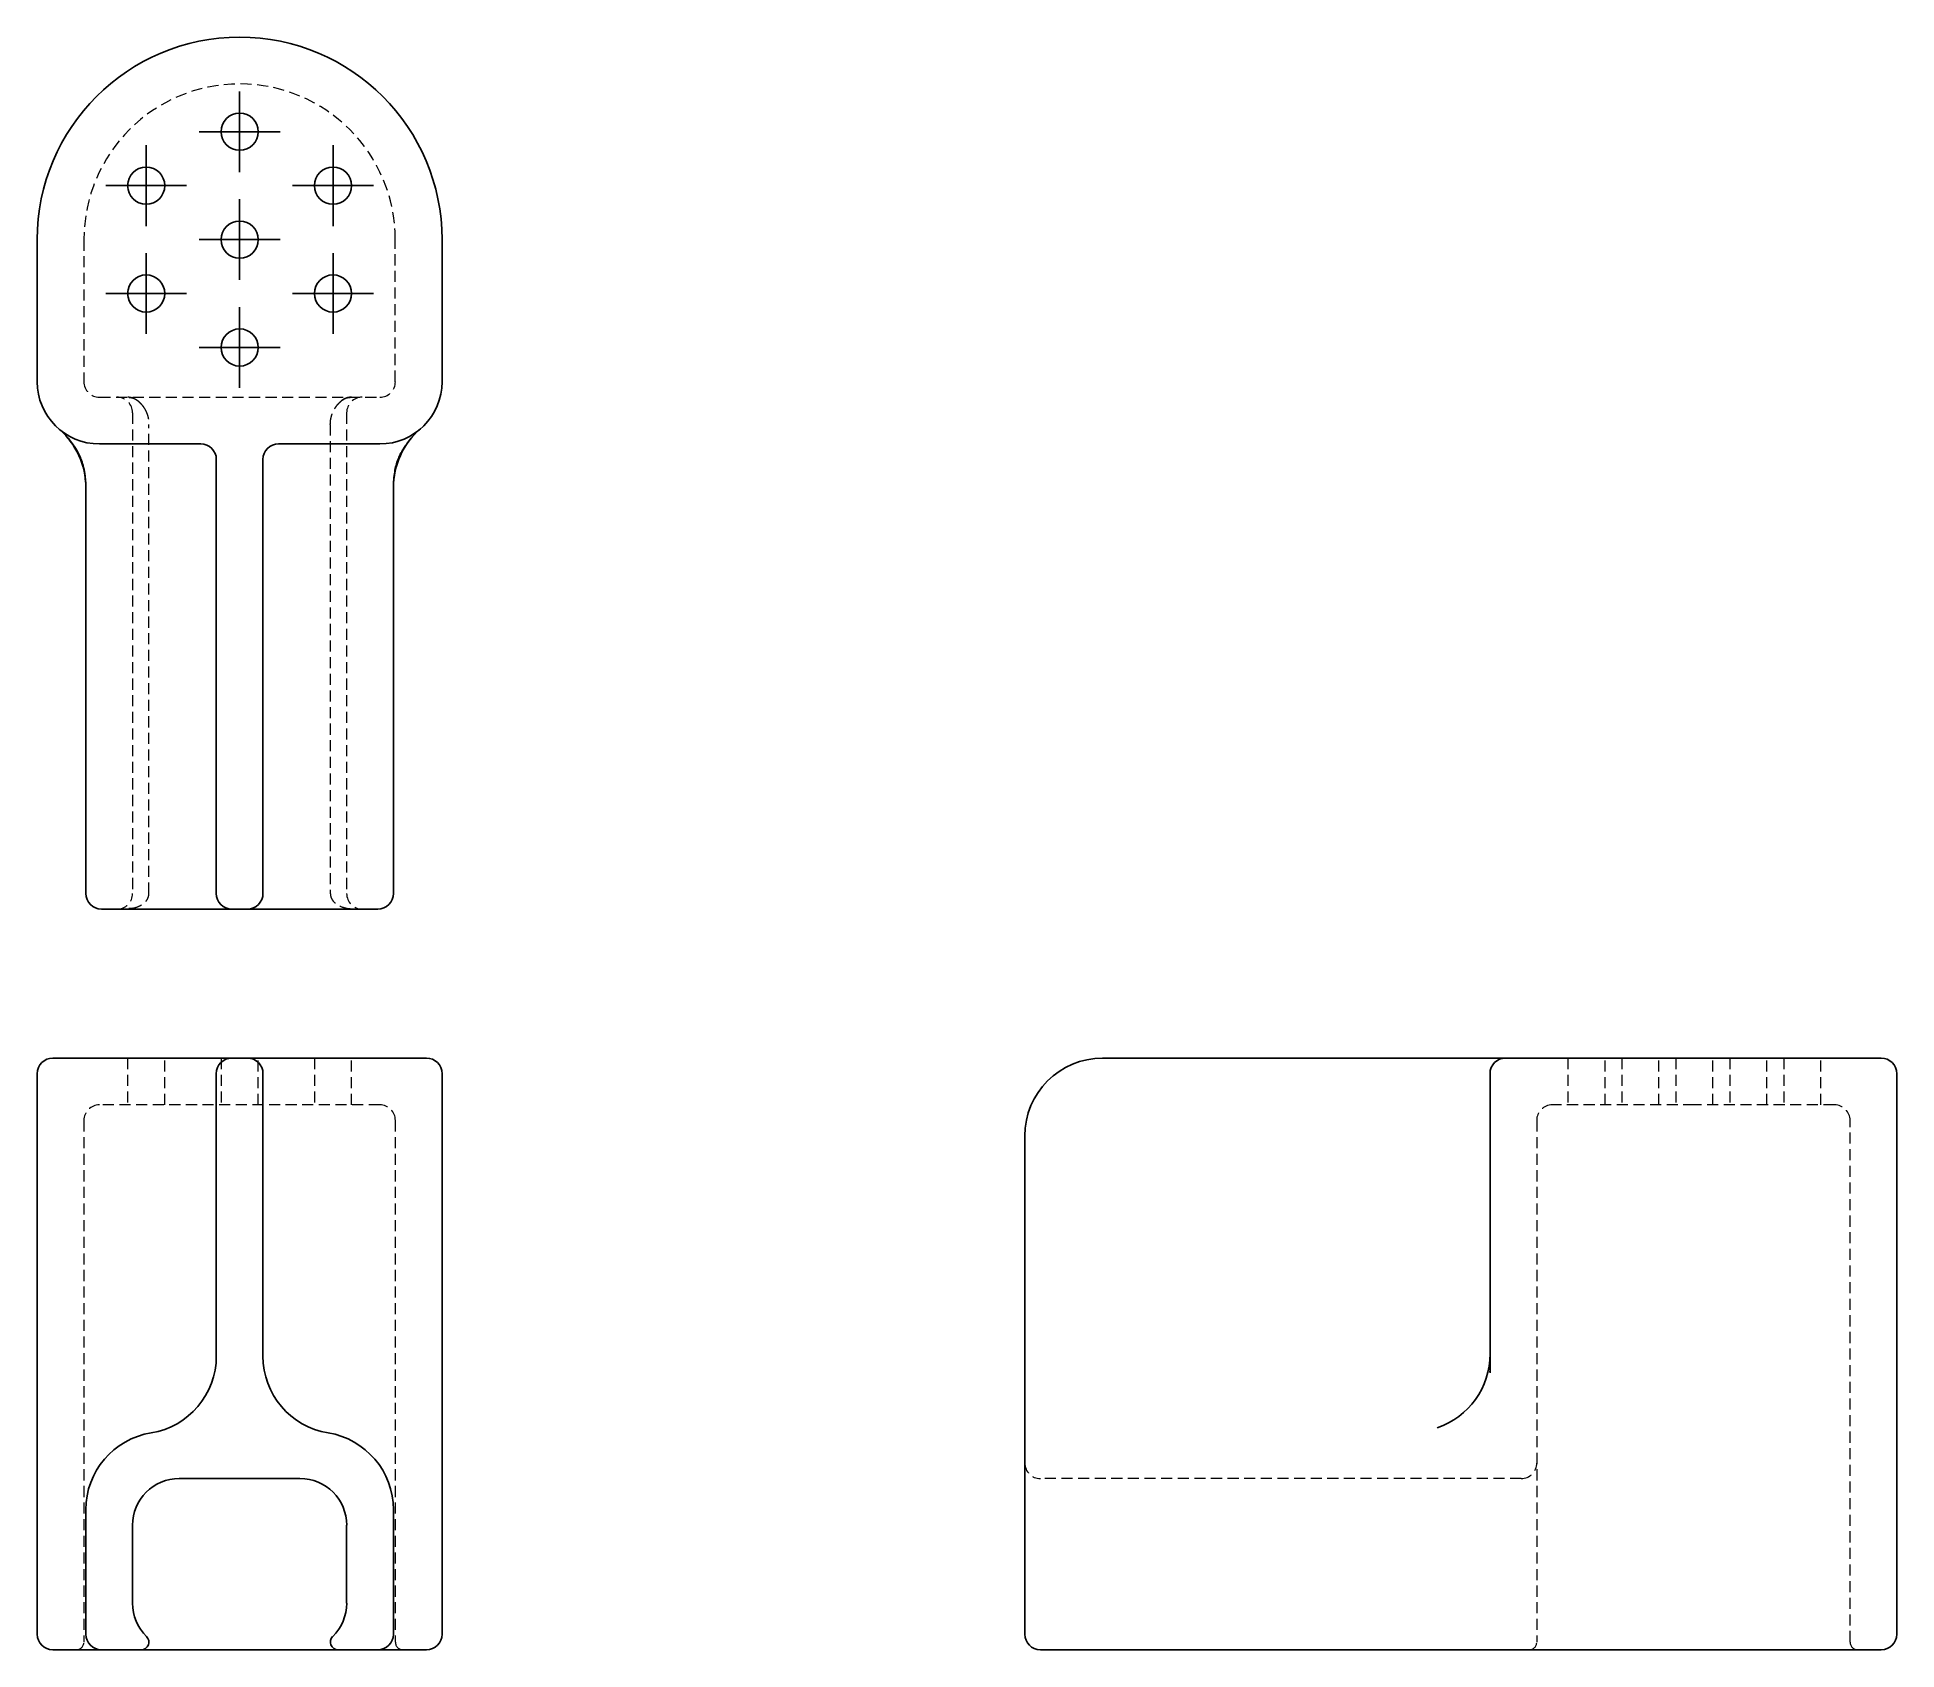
# Model space of a CAD drawing. Header units: millimetres. Extents: x 60 to 273, y 23 to 208.
import ezdxf

# ---------------------------------------------------------------- set-up
doc = ezdxf.new("R2010")
doc.units = ezdxf.units.MM
doc.linetypes.add('HIDDEN', pattern=[1.905, 1.27, -0.635])
doc.layers.add('10', color=7, linetype='Continuous')

# ---------------------------------------------------------------- blocks, each defined once
blk = doc.blocks.new('SW_CENTERMARKSYMBOL_0')
at = {"layer": '10', "color": 0}
for p, q in [((0, 2.5), (0, 4.63)), ((0, 0), (0, 2.5)), ((-2.5, 0), (-4.63, 0)), ((0, 0), (-2.5, 0)), ((0, 0), (0, -2.5)), ((0, 0), (2.5, 0)), ((2.5, 0), (4.63, 0)), ((0, -2.5), (0, -4.63))]:
    blk.add_line(p, q, dxfattribs=at)
blk = doc.blocks.new('SW_CENTERMARKSYMBOL_1')
at = {"layer": '10', "color": 0}
for p, q in [((0, 2.5), (0, 4.63)), ((0, 0), (0, 2.5)), ((-2.5, 0), (-4.63, 0)), ((0, 0), (-2.5, 0)), ((0, 0), (0, -2.5)), ((0, 0), (2.5, 0)), ((2.5, 0), (4.63, 0)), ((0, -2.5), (0, -4.63))]:
    blk.add_line(p, q, dxfattribs=at)
blk = doc.blocks.new('SW_CENTERMARKSYMBOL_2')
at = {"layer": '10', "color": 0}
for p, q in [((0, 2.5), (0, 4.63)), ((0, 0), (0, 2.5)), ((-2.5, 0), (-4.63, 0)), ((0, 0), (-2.5, 0)), ((0, 0), (0, -2.5)), ((0, 0), (2.5, 0)), ((2.5, 0), (4.63, 0)), ((0, -2.5), (0, -4.63))]:
    blk.add_line(p, q, dxfattribs=at)
blk = doc.blocks.new('SW_CENTERMARKSYMBOL_3')
at = {"layer": '10', "color": 0}
for p, q in [((0, 2.5), (0, 4.63)), ((0, 0), (0, 2.5)), ((-2.5, 0), (-4.63, 0)), ((0, 0), (-2.5, 0)), ((0, 0), (0, -2.5)), ((0, 0), (2.5, 0)), ((2.5, 0), (4.63, 0)), ((0, -2.5), (0, -4.63))]:
    blk.add_line(p, q, dxfattribs=at)
blk = doc.blocks.new('SW_CENTERMARKSYMBOL_4')
at = {"layer": '10', "color": 0}
for p, q in [((0, 2.5), (0, 4.63)), ((0, 0), (0, 2.5)), ((-2.5, 0), (-4.63, 0)), ((0, 0), (-2.5, 0)), ((0, 0), (0, -2.5)), ((0, 0), (2.5, 0)), ((2.5, 0), (4.63, 0)), ((0, -2.5), (0, -4.63))]:
    blk.add_line(p, q, dxfattribs=at)
blk = doc.blocks.new('SW_CENTERMARKSYMBOL_5')
at = {"layer": '10', "color": 0}
for p, q in [((0, 2.5), (0, 4.63)), ((0, 0), (0, 2.5)), ((-2.5, 0), (-4.63, 0)), ((0, 0), (-2.5, 0)), ((0, 0), (0, -2.5)), ((0, 0), (2.5, 0)), ((2.5, 0), (4.63, 0)), ((0, -2.5), (0, -4.63))]:
    blk.add_line(p, q, dxfattribs=at)
blk = doc.blocks.new('SW_CENTERMARKSYMBOL_6')
at = {"layer": '10', "color": 0}
for p, q in [((0, 2.5), (0, 4.63)), ((0, 0), (0, 2.5)), ((-2.5, 0), (-4.63, 0)), ((0, 0), (-2.5, 0)), ((0, 0), (0, -2.5)), ((0, 0), (2.5, 0)), ((2.5, 0), (4.63, 0)), ((0, -2.5), (0, -4.63))]:
    blk.add_line(p, q, dxfattribs=at)

msp = doc.modelspace()

# ---------------------------------------------------------------- linework, layer by layer
at = {"color": 7, "linetype": 'Continuous', "lineweight": 25}
for p, q in [((59.79, 168.5), (59.79, 184.79)), ((106.21, 184.79), (106.21, 168.5)), ((78.54, 161.36), (66.93, 161.36)), ((99.07, 161.36), (87.46, 161.36)), ((80.32, 116.95), (80.32, 159.58)), ((85.68, 159.58), (85.68, 116.95)), ((65.37, 109.81), (65.37, 156.33)), ((100.63, 156.33), (100.63, 109.81)), ((80.32, 109.81), (80.32, 116.95)), ((85.68, 116.95), (85.68, 109.81)), ((73.14, 108.02), (67.16, 108.02)), ((82.11, 108.02), (73.14, 108.02)), ((83.89, 108.02), (82.11, 108.02)), ((92.86, 108.02), (83.89, 108.02)), ((98.84, 108.02), (92.86, 108.02)), ((61.58, 90.93), (66.93, 90.93)), ((66.93, 90.93), (78.54, 90.93)), ((78.54, 90.93), (82.11, 90.93)), ((82.11, 90.93), (83.89, 90.93)), ((83.89, 90.93), (87.46, 90.93)), ((87.46, 90.93), (99.07, 90.93)), ((99.07, 90.93), (104.42, 90.93)), ((181.95, 90.93), (224.58, 90.93)), ((224.58, 90.93), (228.15, 90.93)), ((228.15, 90.93), (233.5, 90.93)), ((233.5, 90.93), (249.79, 90.93)), ((249.79, 90.93), (271.21, 90.93)), ((59.79, 89.15), (59.79, 24.88)), ((80.32, 82.01), (80.32, 89.15)), ((85.68, 89.15), (85.68, 82.01)), ((106.21, 89.15), (106.21, 24.88)), ((226.36, 89.15), (226.36, 55.42)), ((273, 24.88), (273, 89.15)), ((80.32, 56.77), (80.32, 82.01)), ((85.68, 82.01), (85.68, 56.77)), ((173.02, 56.77), (173.02, 82.01)), ((173.02, 46.2), (173.02, 56.77)), ((173.02, 39.16), (173.02, 46.2)), ((89.92, 42.73), (76.08, 42.73)), ((65.37, 24.88), (65.37, 39.16)), ((100.63, 39.16), (100.63, 24.88)), ((173.02, 24.88), (173.02, 39.16)), ((70.73, 37.37), (70.73, 28.45)), ((95.27, 28.45), (95.27, 37.37)), ((63.44, 23.09), (61.58, 23.09)), ((67.16, 23.09), (63.44, 23.09)), ((71.71, 23.09), (67.16, 23.09)), ((94.29, 23.09), (71.71, 23.09)), ((98.84, 23.09), (94.29, 23.09)), ((102.56, 23.09), (98.84, 23.09)), ((104.42, 23.09), (102.56, 23.09)), ((221.33, 23.09), (174.81, 23.09)), ((229.45, 23.09), (221.33, 23.09)), ((233.5, 23.09), (229.45, 23.09)), ((249.79, 23.09), (233.5, 23.09)), ((271.21, 23.09), (249.79, 23.09))]:
    msp.add_line(p, q, dxfattribs=at)
at = {"color": 7, "linetype": 'HIDDEN', "lineweight": 18}
for p, q in [((65.15, 184.79), (65.15, 168.5)), ((100.85, 168.5), (100.85, 184.79)), ((66.93, 166.72), (99.07, 166.72)), ((70.73, 164.93), (70.73, 109.81)), ((95.27, 164.93), (95.27, 109.81)), ((72.6, 109.81), (72.6, 163.58)), ((93.4, 163.58), (93.4, 109.81)), ((70.28, 108.05), (70.4, 108.06)), ((70.71, 108.13), (70.31, 108.08)), ((95.29, 108.13), (95.69, 108.08)), ((95.6, 108.06), (95.72, 108.05)), ((70.16, 90.93), (70.16, 85.58)), ((74.41, 85.58), (74.41, 90.93)), ((80.87, 90.93), (80.87, 85.58)), ((85.13, 85.58), (85.13, 90.93)), ((91.59, 90.93), (91.59, 85.58)), ((95.84, 85.58), (95.84, 90.93)), ((235.3, 90.93), (235.3, 85.58)), ((239.55, 85.58), (239.55, 90.93)), ((241.48, 90.93), (241.48, 85.58)), ((245.73, 85.58), (245.73, 90.93)), ((247.67, 90.93), (247.67, 85.58)), ((251.92, 85.58), (251.92, 90.93)), ((253.85, 90.93), (253.85, 85.58)), ((258.1, 85.58), (258.1, 90.93)), ((260.03, 90.93), (260.03, 85.58)), ((264.29, 85.58), (264.29, 90.93)), ((99.07, 85.58), (66.93, 85.58)), ((249.79, 85.58), (233.5, 85.58)), ((265.86, 85.58), (249.79, 85.58)), ((65.15, 83.79), (65.15, 23.98)), ((100.85, 83.79), (100.85, 23.98)), ((231.72, 83.79), (231.72, 23.98)), ((267.64, 23.98), (267.64, 83.79)), ((226.38, 54.84), (226.35, 55.06)), ((229.93, 42.73), (174.81, 42.73))]:
    msp.add_line(p, q, dxfattribs=at)
at = {"color": 7, "linetype": 'Continuous', "lineweight": 25}
for centre in [(83, 197.16), (72.29, 190.98), (93.71, 190.98), (83, 184.79), (72.29, 178.61), (93.71, 178.61), (83, 172.42)]:
    msp.add_circle(centre, 2.13, dxfattribs=at)
for centre, radius, start, end in [((83, 184.79), 23.21, 0, 180), ((66.93, 168.5), 7.14, 180, 270), ((99.07, 168.5), 7.14, 270, 0), ((56.44, 156.33), 8.93, 0, 49.2486), ((109.56, 156.33), 8.93, 130.7514, 180), ((78.54, 159.58), 1.79, 0, 90), ((87.46, 159.58), 1.79, 90, 180), ((67.16, 109.81), 1.79, 180, 270), ((82.11, 109.81), 1.79, 180, 270), ((83.89, 109.81), 1.79, 270, 0), ((98.84, 109.81), 1.79, 270, 0), ((61.58, 89.15), 1.79, 90, 180), ((82.11, 89.15), 1.79, 90, 180), ((83.89, 89.15), 1.79, 0, 90), ((104.42, 89.15), 1.79, 0, 90), ((181.95, 82.01), 8.93, 90, 180), ((228.15, 89.15), 1.79, 90, 180), ((271.21, 89.15), 1.79, 0, 90), ((71.4, 56.77), 8.93, 279.352, 0), ((94.6, 56.77), 8.93, 180, 260.648), ((217.44, 57.01), 8.93, 288.7392, 0), ((74.3, 39.16), 8.93, 99.352, 180), ((91.7, 39.16), 8.93, 0, 80.648), ((76.08, 37.37), 5.36, 90, 180), ((89.92, 37.37), 5.36, 0, 90), ((76.08, 28.45), 5.36, 180, 225.5847), ((89.92, 28.45), 5.36, 314.4153, 0), ((61.58, 24.88), 1.79, 180, 270), ((67.16, 24.88), 1.79, 180, 270), ((71.71, 23.98), 0.893, 270, 45.5847), ((94.29, 23.98), 0.893, 134.4153, 270), ((98.84, 24.88), 1.79, 270, 0), ((104.42, 24.88), 1.79, 270, 0), ((174.81, 24.88), 1.79, 180, 270), ((271.21, 24.88), 1.79, 270, 0)]:
    msp.add_arc(centre, radius, start, end, dxfattribs=at)
at = {"color": 7, "linetype": 'HIDDEN', "lineweight": 18}
for centre, radius, start, end in [((83, 184.79), 17.85, 0, 180), ((66.93, 168.5), 1.79, 180, 270), ((99.07, 168.5), 1.79, 270, 0), ((68.94, 164.93), 1.79, 0, 90), ((70.19, 164.93), 1.79, 49.486, 90), ((95.81, 164.93), 1.79, 113.5059, 130.514), ((95.81, 164.93), 1.79, 90, 111.9929), ((97.06, 164.93), 1.79, 90, 180), ((68.94, 109.81), 1.79, 270, 0), ((97.06, 109.81), 1.79, 180, 270), ((66.93, 83.79), 1.79, 90, 180), ((99.07, 83.79), 1.79, 0, 90), ((233.5, 83.79), 1.79, 90, 180), ((265.86, 83.79), 1.79, 0, 90), ((174.81, 44.51), 1.79, 180, 270), ((229.93, 44.51), 1.79, 270, 0), ((64.25, 23.98), 0.893, 270, 0), ((101.75, 23.98), 0.893, 180, 270), ((230.83, 23.98), 0.893, 270, 0), ((268.54, 23.98), 0.893, 180, 270)]:
    msp.add_arc(centre, radius, start, end, dxfattribs=at)
for points, knots in [([(70.34, 166.7), (70.43, 166.69), (70.63, 166.68), (70.98, 166.55), (71.21, 166.39), (71.35, 166.29)], [0, 0, 0, 0, 0.235996, 0.549287, 1, 1, 1, 1]), ([(94.65, 166.29), (94.79, 166.39), (95.02, 166.55), (95.37, 166.68), (95.57, 166.69), (95.66, 166.7)], [0, 0, 0, 0, 0.450713, 0.764004, 1, 1, 1, 1]), ([(71.35, 166.29), (71.37, 166.27), (71.42, 166.23), (71.49, 166.17), (71.56, 166.1), (71.63, 166.03), (71.7, 165.94), (71.82, 165.81), (71.96, 165.63), (72.06, 165.47), (72.11, 165.39)], [0, 0, 0, 0, 0.072296, 0.14854, 0.229169, 0.314554, 0.405006, 0.500788, 0.745962, 1, 1, 1, 1]), ([(72.11, 165.39), (72.14, 165.34), (72.19, 165.24), (72.26, 165.1), (72.33, 164.94), (72.39, 164.79), (72.45, 164.62), (72.49, 164.46), (72.53, 164.29), (72.56, 164.11), (72.58, 163.94), (72.6, 163.76), (72.6, 163.64), (72.6, 163.58)], [0, 0, 0, 0, 0.090516, 0.180709, 0.270713, 0.360663, 0.450694, 0.540939, 0.631533, 0.722608, 0.814293, 0.906715, 1, 1, 1, 1]), ([(93.4, 163.58), (93.4, 163.63), (93.4, 163.74), (93.41, 163.91), (93.43, 164.07), (93.46, 164.23), (93.49, 164.39), (93.53, 164.54), (93.58, 164.69), (93.63, 164.84), (93.69, 164.98), (93.75, 165.12), (93.82, 165.26), (93.87, 165.34), (93.89, 165.39)], [0, 0, 0, 0, 0.085546, 0.170358, 0.254533, 0.338169, 0.421364, 0.504219, 0.586838, 0.669323, 0.751778, 0.834307, 0.917013, 1, 1, 1, 1]), ([(93.89, 165.39), (93.92, 165.43), (93.97, 165.51), (94.05, 165.63), (94.13, 165.75), (94.23, 165.87), (94.33, 165.98), (94.44, 166.1), (94.55, 166.2), (94.62, 166.26), (94.65, 166.29)], [0, 0, 0, 0, 0.128526, 0.254498, 0.378252, 0.500146, 0.641526, 0.771241, 0.890298, 1, 1, 1, 1]), ([(62.27, 163.09), (62.28, 163.08), (62.3, 163.06), (62.49, 162.91), (62.79, 162.68), (63.14, 162.45), (63.41, 162.29), (63.52, 162.23), (63.54, 162.22)], [0, 0, 0, 0, 0.220063, 0.441612, 0.662863, 0.883509, 0.976444, 1, 1, 1, 1]), ([(70.58, 108.08), (70.85, 108.15), (71.28, 108.25), (71.82, 108.53), (72.19, 108.82), (72.43, 109.14), (72.57, 109.47), (72.59, 109.69), (72.6, 109.81)], [0, 0, 0, 0, 0.299931, 0.480689, 0.639458, 0.778238, 0.877603, 1, 1, 1, 1]), ([(93.4, 109.81), (93.41, 109.69), (93.43, 109.47), (93.57, 109.14), (93.81, 108.82), (94.18, 108.53), (94.72, 108.25), (95.15, 108.15), (95.42, 108.08)], [0, 0, 0, 0, 0.122397, 0.221762, 0.360542, 0.519311, 0.700069, 1, 1, 1, 1]), ([(69.9, 108.02), (70.06, 108.03), (70.38, 108.04), (70.73, 108.12), (70.9, 108.16)], [0, 0, 0, 0, 0.496766, 1, 1, 1, 1]), ([(95.1, 108.16), (95.27, 108.12), (95.62, 108.04), (95.94, 108.03), (96.1, 108.02)], [0, 0, 0, 0, 0.503234, 1, 1, 1, 1])]:
    msp.add_open_spline(points, degree=3, knots=knots, dxfattribs=at)
at = {"color": 7, "linetype": 'Continuous', "lineweight": 25}
for points, knots in [([(62.95, 162.44), (63.09, 162.29), (63.35, 162.01), (63.8, 161.45), (64.2, 160.87), (64.56, 160.26), (64.85, 159.59), (65.08, 158.83), (65.27, 157.89), (65.33, 157.18), (65.36, 156.8)], [0, 0, 0, 0, 0.1545492, 0.275921, 0.3745151, 0.4605118, 0.5502864, 0.6703448, 0.8210658, 1, 1, 1, 1]), ([(100.64, 156.8), (100.66, 157.12), (100.7, 157.7), (100.83, 158.5), (101, 159.2), (101.26, 159.87), (101.6, 160.52), (102.03, 161.2), (102.43, 161.73), (102.78, 162.15), (102.96, 162.34), (103.05, 162.44)], [0, 0, 0, 0, 0.1604803, 0.2958022, 0.405247, 0.4930211, 0.586597, 0.6970435, 0.831733, 0.9110557, 1, 1, 1, 1]), ([(226.36, 55.42), (226.36, 55.24), (226.36, 55.05), (226.38, 54.85), (226.38, 54.84)], [0, 0, 0, 0, 0.965486, 1, 1, 1, 1])]:
    msp.add_open_spline(points, degree=3, knots=knots, dxfattribs=at)

# ---------------------------------------------------------------- block references
at = {"layer": '10'}
for name, p in [('SW_CENTERMARKSYMBOL_4', (83, 197.16)), ('SW_CENTERMARKSYMBOL_5', (72.29, 190.98)), ('SW_CENTERMARKSYMBOL_1', (93.71, 190.98)), ('SW_CENTERMARKSYMBOL_0', (83, 184.79)), ('SW_CENTERMARKSYMBOL_6', (72.29, 178.61)), ('SW_CENTERMARKSYMBOL_2', (93.71, 178.61)), ('SW_CENTERMARKSYMBOL_3', (83, 172.42))]:
    msp.add_blockref(name, p, dxfattribs=at)

doc.saveas('drawing.dxf')
